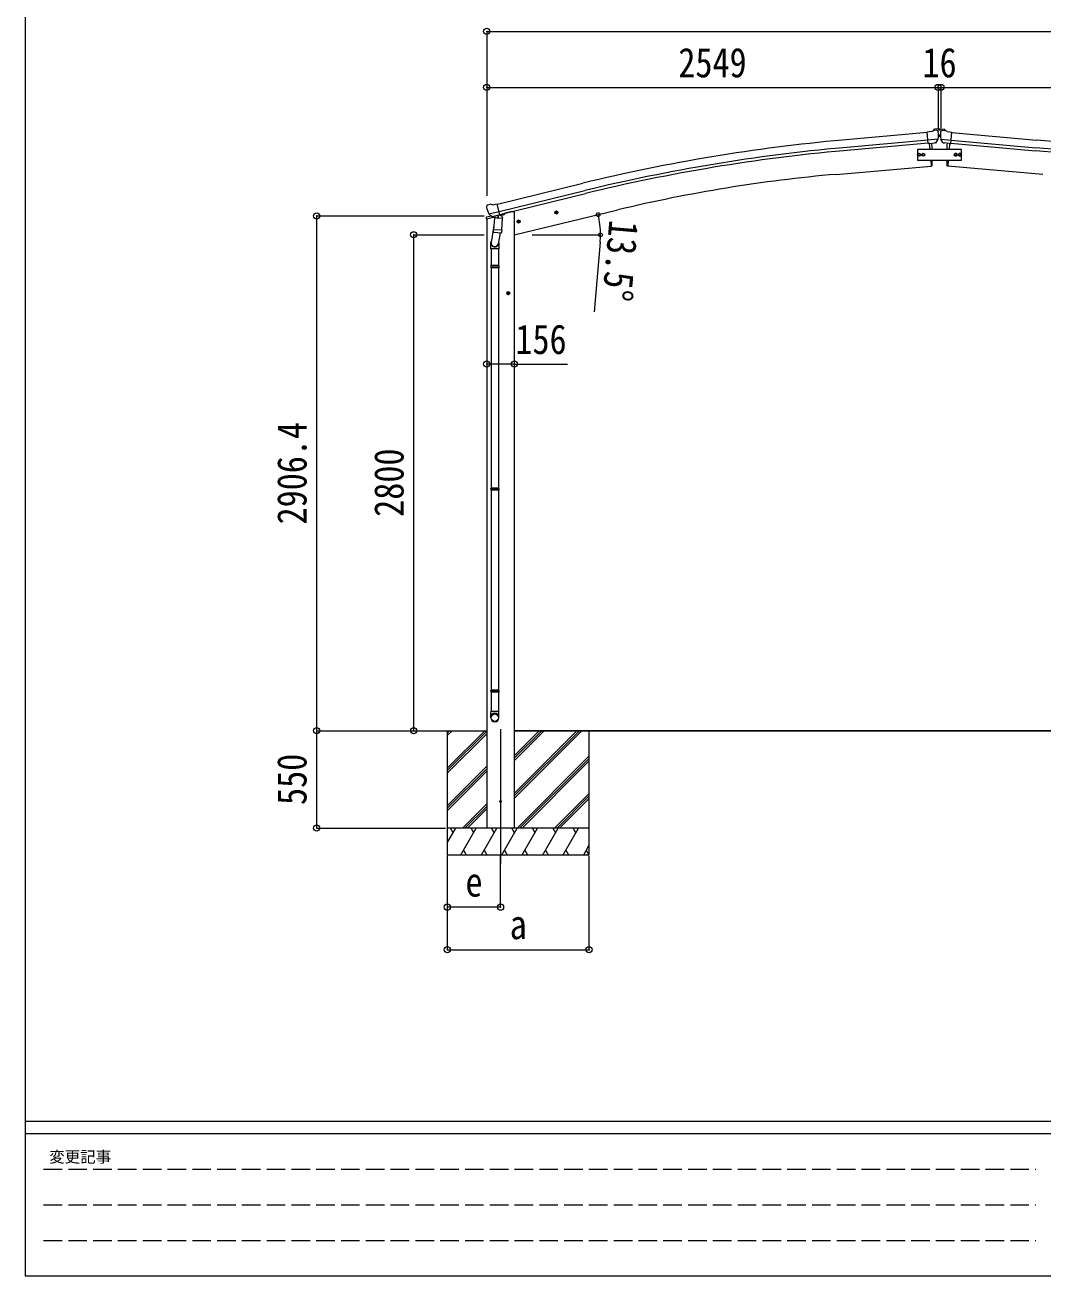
# Model space of a CAD drawing. Units: millimetres at full size. Extents: x -9783 to 33754, y -10064 to 6752.
# Drawn here: x -9783 to -4034, y -6828 to 235 of the extents above; entities that cross this region are included whole.
import ezdxf
from ezdxf.enums import TextEntityAlignment as Align

# ---------------------------------------------------------------- set-up
doc = ezdxf.new("R2010")
doc.units = ezdxf.units.MM
doc.header["$LTSCALE"] = 35
doc.header["$PDMODE"] = 32
doc.header["$PDSIZE"] = 35
doc.linetypes.add('DASHED3', pattern=[4, 3, -1])
for name, color, linetype, lineweight in [('0-0_0', 7, 'Continuous', 9), ('0-1_本体', 4, 'Continuous', 9), ('0-2_部品', 7, 'Continuous', 9), ('0-7_合掌部品', 3, 'Continuous', 9), ('0-8_PARTS2', 2, 'Continuous', 9), ('0-A_寸法', 6, 'Continuous', 9), ('F-0_240', 7, 'Continuous', 9)]:
    doc.layers.add(name, color=color, linetype=linetype, lineweight=lineweight)
doc.styles.add('ＭＳ ゴシック', font='')
doc.styles.get('ＭＳ ゴシック').set_extended_font_data('MS Gothic')

msp = doc.modelspace()

# ---------------------------------------------------------------- linework, layer by layer
at = {"layer": '0-0_0'}
for p, q in [((-7772.07, -3749.35), (-7175.73, -3749.35)), ((-7397.98, -3749.35), (-7397.98, -4449.35)), ((-7397.98, -3960.58), (-7186.75, -3749.35)), ((-7397.98, -3776.74), (-7370.6, -3749.35)), ((-7397.98, -3762.59), (-7384.74, -3749.35)), ((-7397.98, -3974.72), (-7175.73, -3752.48)), ((-7397.98, -3988.87), (-7175.73, -3766.62)), ((-7020.23, -4131.61), (-6637.97, -3749.35)), ((-7020.23, -4103.33), (-6666.25, -3749.35)), ((-7020.23, -4117.47), (-6652.11, -3749.35)), ((-7020.23, -3919.48), (-6850.1, -3749.35)), ((-7020.23, -3905.34), (-6864.24, -3749.35)), ((-7020.23, -3891.2), (-6878.38, -3749.35)), ((-7020.23, -3749.35), (-2217.23, -3749.35)), ((-2216.23, -3749.35), (-7019.23, -3749.35)), ((-6597.98, -3749.35), (-6597.98, -4449.35)), ((-7397.98, -4172.71), (-7175.73, -3950.46)), ((-7004.12, -4299.35), (-6597.98, -3893.21)), ((-6989.98, -4299.35), (-6597.98, -3907.36)), ((-6975.84, -4299.35), (-6597.98, -3921.5)), ((-7397.98, -4186.85), (-7175.73, -3964.61)), ((-7397.98, -4201), (-7175.73, -3978.75)), ((-7312.49, -4299.35), (-7175.73, -4162.6)), ((-6791.99, -4299.35), (-6597.98, -4105.35)), ((-6777.85, -4299.35), (-6597.98, -4119.49)), ((-6763.7, -4299.35), (-6597.98, -4133.63)), ((-7298.35, -4299.35), (-7175.73, -4176.74)), ((-7284.2, -4299.35), (-7175.73, -4190.88)), ((-6597.98, -4299.35), (-7397.98, -4299.35)), ((-7397.98, -4383.18), (-7349.58, -4299.35)), ((-7364.58, -4325.33), (-7379.58, -4299.35)), ((-7320.71, -4449.35), (-7234.11, -4299.35)), ((-7249.11, -4325.34), (-7264.11, -4299.35)), ((-7205.24, -4449.35), (-7118.64, -4299.35)), ((-7133.64, -4325.34), (-7148.64, -4299.35)), ((-7089.77, -4449.35), (-7003.17, -4299.35)), ((-7018.17, -4325.33), (-7033.17, -4299.35)), ((-6974.3, -4449.35), (-6887.7, -4299.35)), ((-6902.7, -4325.33), (-6917.7, -4299.35)), ((-6858.83, -4449.35), (-6772.23, -4299.35)), ((-6802.23, -4299.35), (-6787.23, -4325.33)), ((-6743.36, -4449.35), (-6656.76, -4299.35)), ((-6671.76, -4325.33), (-6686.76, -4299.35)), ((-7397.98, -4449.35), (-6597.98, -4449.35)), ((-7305.71, -4423.37), (-7290.72, -4449.35)), ((-7190.24, -4423.37), (-7175.24, -4449.35)), ((-7074.77, -4423.37), (-7059.78, -4449.35)), ((-6959.3, -4423.37), (-6944.31, -4449.35)), ((-6843.83, -4423.37), (-6828.84, -4449.35)), ((-6728.36, -4423.37), (-6713.37, -4449.35)), ((-6627.89, -4449.35), (-6597.98, -4397.54)), ((-6612.89, -4423.37), (-6597.89, -4449.35))]:
    msp.add_line(p, q, dxfattribs=at)
at = {"layer": '0-1_本体'}
for p, q in [((-4688.35, -371.55), (-5165.67, -414.83)), ((-4684.59, -414.55), (-5161.77, -457.81)), ((-4551.87, -414.55), (-4074.69, -457.81)), ((-4548.11, -371.55), (-4070.79, -414.83)), ((-4683.12, -431.32), (-5160.25, -474.58)), ((-4553.34, -431.32), (-4076.21, -474.58)), ((-5202.69, -608.2), (-4664.74, -561.14)), ((-4033.78, -608.2), (-4571.72, -561.14)), ((-7115.21, -775.76), (-6632.33, -658.28)), ((-7105.13, -817.73), (-6622.13, -700.22)), ((-7101.2, -834.1), (-6618.15, -716.58)), ((-7019.73, -949.35), (-6434.06, -808.75)), ((-7019.73, -819.35), (-7019.73, -4299.35)), ((-7175.23, -859.06), (-7175.23, -4299.35))]:
    msp.add_line(p, q, dxfattribs=at)
at = {"layer": '0-1_本体', "color": 6}
msp.add_line((-7019.23, -1679.54), (-7175.23, -1679.54), dxfattribs=at)
at = {"layer": '0-1_本体'}
msp.add_lwpolyline([(-7019.73, -819.35), (-7039.73, -819.35), (-7073.24, -827.4)], dxfattribs=at)
for centre, radius, start, end in [((-4260.97, -10404.75), 10030.81, 95.17465, 103.67464), ((-4975.49, -10404.75), 10030.81, 76.32536, 84.82535), ((-4260.97, -10404.75), 9987.65, 95.17465, 103.67464), ((-4260.97, -10404.75), 9970.81, 95.17465, 103.67464), ((-4975.49, -10404.75), 9970.81, 76.32536, 84.82535), ((-4975.49, -10404.75), 9987.65, 76.32536, 84.82535), ((-4469.06, -8993.52), 8417.35, 95.00001, 103.5)]:
    msp.add_arc(centre, radius, start, end, dxfattribs=at)
at = {"layer": '0-2_部品'}
for p, q in [((-7142.11, -780.03), (-7116.18, -773.8)), ((-7177.17, -791.34), (-7176.89, -792.49)), ((-7172.95, -782.77), (-7176.8, -789.06)), ((-7149.79, -843.58), (-7175.99, -849.87)), ((-7169.85, -780.52), (-7156.67, -777.35)), ((-7163.11, -831.65), (-7105.61, -817.84)), ((-7146.26, -846.56), (-7162.64, -832.07)), ((-7142.11, -780.03), (-7155.37, -777.33)), ((-7143.55, -847.13), (-7136.03, -845.32)), ((-7142.71, -847.02), (-7141.18, -846.65)), ((-7141.18, -846.65), (-7104.48, -837.84)), ((-7139.35, -846.88), (-7139.4, -847.62)), ((-7110.43, -839.66), (-7111.45, -854.27)), ((-7104.48, -837.84), (-7102.95, -837.47)), ((-7101.4, -835.37), (-7100.45, -835.44)), ((-7100.45, -835.44), (-7087.14, -850.75)), ((-7096.46, -840.03), (-7077.57, -835.49)), ((-7073.74, -827.32), (-7073.74, -830.63)), ((-6791.5, -825.54), (-6772.05, -820.87)), ((-6786.94, -817.76), (-6789.07, -824.95)), ((-6779.64, -816), (-6786.94, -817.76)), ((-6779.44, -832.93), (-6784.11, -813.48)), ((-6774.48, -821.45), (-6779.64, -816)), ((-6776.61, -828.65), (-6774.48, -821.45)), ((-7178.29, -859.67), (-7135.59, -849.42)), ((-7178.29, -852.78), (-7178.29, -859.67)), ((-7134.67, -896.08), (-7150.58, -992.25)), ((-7138.64, -848.66), (-7112.83, -855.1)), ((-7131.73, -854.01), (-7136.4, -920.84)), ((-7086.04, -857.2), (-7131.73, -854.01)), ((-7129.95, -850.83), (-7130.18, -854.12)), ((-7090.71, -924.04), (-7086.04, -857.2)), ((-7087.14, -850.75), (-7087.58, -857.09)), ((-7005.42, -876.89), (-6985.97, -872.22)), ((-7000.86, -869.12), (-7002.99, -876.31)), ((-6993.56, -867.36), (-7000.86, -869.12)), ((-6993.36, -884.28), (-6998.03, -864.84)), ((-6988.4, -872.81), (-6993.56, -867.36)), ((-6990.53, -880), (-6988.4, -872.81)), ((-7137.26, -933.31), (-7136.39, -920.85)), ((-7136.86, -934.67), (-7136.86, -934.67)), ((-7090.71, -924.04), (-7136.4, -920.84)), ((-7135.42, -935.45), (-7093.72, -938.36)), ((-7099.15, -937.99), (-7109.88, -1001.57)), ((-7090.72, -924.04), (-7091.61, -936.74)), ((-7152.73, -1029.41), (-7152.73, -995.06)), ((-7106.73, -1029.41), (-7152.73, -1029.41)), ((-7150.73, -1029.41), (-7150.73, -1123.41)), ((-7108.73, -1029.41), (-7108.73, -1123.41)), ((-7106.73, -994.75), (-7106.73, -1029.41)), ((-7152.73, -1125.41), (-7151.73, -1123.41)), ((-7106.73, -1125.41), (-7152.73, -1125.41)), ((-7107.73, -1123.41), (-7151.73, -1123.41)), ((-7106.73, -1125.41), (-7107.73, -1123.41)), ((-7106.73, -1125.41), (-7106.73, -1133.41)), ((-7106.73, -1133.41), (-7152.73, -1133.41)), ((-7107.73, -1135.41), (-7151.73, -1135.41)), ((-7150.73, -1135.41), (-7150.73, -2379.6)), ((-7108.73, -1135.41), (-7108.73, -2379.6)), ((-7106.73, -1133.41), (-7107.73, -1135.41)), ((-7054.23, -1289.47), (-7054.23, -1269.47)), ((-7044.23, -1279.47), (-7064.23, -1279.47)), ((-7054.23, -1271.97), (-7060.73, -1275.72)), ((-7060.73, -1275.72), (-7060.73, -1283.23)), ((-7060.73, -1283.23), (-7054.23, -1286.98)), ((-7047.73, -1275.72), (-7054.23, -1271.97)), ((-7152.73, -2381.6), (-7151.73, -2379.6)), ((-7106.73, -2381.6), (-7152.73, -2381.6)), ((-7106.73, -2389.6), (-7152.73, -2389.6)), ((-7107.73, -2379.6), (-7151.73, -2379.6)), ((-7107.73, -2391.6), (-7151.73, -2391.6)), ((-7150.73, -2391.6), (-7150.73, -3519.78)), ((-7108.73, -2391.6), (-7108.73, -3519.78)), ((-7106.73, -2381.6), (-7107.73, -2379.6)), ((-7106.73, -2389.6), (-7107.73, -2391.6)), ((-7106.73, -2381.6), (-7106.73, -2389.6)), ((-7152.73, -3521.78), (-7151.73, -3519.78)), ((-7106.73, -3521.78), (-7152.73, -3521.78)), ((-7106.73, -3529.78), (-7152.73, -3529.78)), ((-7107.73, -3519.78), (-7151.73, -3519.78)), ((-7106.73, -3521.78), (-7107.73, -3519.78)), ((-7106.73, -3529.78), (-7107.73, -3531.78)), ((-7106.73, -3521.78), (-7106.73, -3529.78)), ((-7107.73, -3531.78), (-7151.73, -3531.78)), ((-7150.73, -3531.78), (-7150.73, -3641.79)), ((-7108.73, -3531.78), (-7108.73, -3641.79)), ((-7152.73, -3675.93), (-7152.73, -3641.79)), ((-7106.73, -3641.79), (-7152.73, -3641.79)), ((-7106.73, -3675.93), (-7106.73, -3641.79))]:
    msp.add_line(p, q, dxfattribs=at)
for points in [[(-7110.75, -839.25), (-7101.03, -836.92), (-7116.18, -773.8)], [(-7163.38, -831.07), (-7162.8, -831.92), (-7162.64, -832.07)], [(-7110.75, -839.25), (-7110.99, -839.4), (-7135.75, -845.35), (-7136.03, -845.32)], [(-6789.07, -824.95), (-6783.91, -830.4), (-6776.61, -828.65)], [(-7002.99, -876.31), (-6997.83, -881.76), (-6990.53, -880)], [(-7152.73, -1125.41), (-7152.73, -1133.41), (-7151.73, -1135.41)], [(-7054.23, -1286.98), (-7047.73, -1283.23), (-7047.73, -1275.72)], [(-7152.73, -2381.6), (-7152.73, -2389.6), (-7151.73, -2391.6)], [(-7152.73, -3521.78), (-7152.73, -3529.78), (-7151.73, -3531.78)]]:
    msp.add_lwpolyline(points, dxfattribs=at)
for centre, radius in [((-6781.77, -823.2), 8.5), ((-6781.77, -823.2), 7.7), ((-6781.77, -823.2), 6.5), ((-6995.7, -874.56), 8.5), ((-6995.7, -874.56), 7.7), ((-6995.7, -874.56), 6.5), ((-7054.23, -1279.47), 8.5), ((-7054.23, -1279.47), 7.7), ((-7054.23, -1279.47), 6.5)]:
    msp.add_circle(centre, radius, dxfattribs=at)
at = {"layer": '0-2_部品', "color": 4}
msp.add_circle((-7097.73, -4149.35), 4.5, dxfattribs=at)
at = {"layer": '0-2_部品'}
for centre, radius, start, end in [((-6980.08, -745.24), 202.4, 193.5, 205.09125), ((-7168.68, -785.38), 5, 103.5, 148.5), ((-7155.97, -780.27), 3, 78.5, 103.5), ((-7142.83, -846.53), 0.5, 248.23754, 283.5), ((-7139.85, -846.84), 0.5, 356, 103.5), ((-7109.83, -839.75), 0.604, 100.59842, 172.20595), ((-7103.07, -836.99), 0.5, 283.5, 318.76246), ((-7078.74, -830.63), 5, 283.5, 0), ((-7175.29, -852.78), 3, 103.5, 180), ((-7138.4, -847.69), 1, 176, 256), ((-7112.48, -854.13), 1.03, 250.03897, 351.96569), ((-7135.32, -933.48), 1.95, 175.04017, 217.47766), ((-7135.28, -933.45), 2, 217.40962, 266), ((-7093.58, -936.37), 2, 266, 349.46843), ((-7122.73, -995.06), 30, 177.45142, 180)]:
    msp.add_arc(centre, radius, start, end, dxfattribs=at)
for centre, major_axis, ratio, start_param, end_param in [((-7174.25, -790.63), (-1.57, -2.57), 0.99628, 4.712389, 5.4996506), ((-7144.27, -844.3), (-0.73, -2.92), 0.997631, 5.8041905, 6.6006116), ((-7144.22, -844.08), (2.63, 3.16), 0.650902, 4.0958226, 4.1686332), ((-7144.25, -844.2), (-0.73, -2.92), 0.997631, 0.3902369, 0.4789948), ((-7129.73, -994.75), (23, 0), 0.996195, 2.5560258, 6.5663028), ((-7129.73, -994.75), (21, 0), 0.996195, 2.9349147, 5.9512394), ((-7129.73, -3674.18), (-23, 0), 0.996195, 3.1415927, 6.2831853), ((-7129.73, -3675.93), (-23, 0), 0.996195, 3.1415927, 6.2831853), ((-7129.73, -3675.93), (0, -23.43), 0.981806, 4.712389, 7.8539816)]:
    msp.add_ellipse(centre, major_axis=major_axis, ratio=ratio, start_param=start_param, end_param=end_param, dxfattribs=at)
msp.add_ellipse((-7129.73, -3675.93), major_axis=(21, 0), ratio=0.996195, dxfattribs=at)
at = {"layer": '0-7_合掌部品'}
for p, q in [((-4622.35, -351.71), (-4646.49, -353.83)), ((-4622.35, -351.71), (-4614.35, -351.71)), ((-4614.35, -351.71), (-4590.22, -353.83)), ((-4661.92, -367.04), (-4688.49, -369.37)), ((-4682.83, -434.03), (-4688.49, -369.37)), ((-4625.63, -409.33), (-4684.54, -414.49)), ((-4661.92, -367.04), (-4650.2, -360.28)), ((-4635.3, -358.69), (-4648.97, -359.89)), ((-4636.88, -428.82), (-4625.94, -409.88)), ((-4626.17, -364.44), (-4631.65, -359.84)), ((-4625.1, -366.49), (-4624.99, -367.83)), ((-4624.37, -393.21), (-4612.34, -393.21)), ((-4617.09, -356.43), (-4616.25, -356.43)), ((-4617.09, -389.13), (-4616.25, -389.13)), ((-4611.61, -366.49), (-4611.72, -367.83)), ((-4611.08, -409.33), (-4552.17, -414.49)), ((-4599.83, -428.82), (-4610.77, -409.88)), ((-4610.54, -364.44), (-4605.06, -359.84)), ((-4601.41, -358.69), (-4587.74, -359.89)), ((-4586.85, -359.65), (-4590.22, -353.83)), ((-4586.85, -359.84), (-4586.85, -359.65)), ((-4574.79, -367.04), (-4586.51, -360.28)), ((-4574.79, -367.04), (-4548.22, -369.37)), ((-4553.88, -434.03), (-4548.22, -369.37)), ((-4672.87, -433.16), (-4682.83, -434.03)), ((-4675.86, -433.42), (-4672.85, -467.76)), ((-4639.27, -430.22), (-4646.97, -430.89)), ((-4597.44, -430.22), (-4589.74, -430.89)), ((-4563.84, -433.16), (-4564.11, -433.23)), ((-4560.85, -433.42), (-4563.86, -467.76)), ((-4563.84, -433.16), (-4553.88, -434.03)), ((-4667.61, -527.76), (-4664.7, -561.02)), ((-4664.7, -561.02), (-4662.64, -560.77)), ((-4572.01, -561.02), (-4574.07, -560.77)), ((-4569.1, -527.76), (-4572.01, -561.02))]:
    msp.add_line(p, q, dxfattribs=at)
for points in [[(-4649.85, -359.84), (-4649.85, -359.65), (-4646.49, -353.83)], [(-4625.55, -408.7), (-4625.84, -409.69), (-4625.94, -409.88)], [(-4619.61, -355.59), (-4620.45, -355.59), (-4620.45, -356.43), (-4619.61, -356.43)], [(-4619.61, -388.29), (-4620.45, -388.29), (-4620.45, -389.13), (-4619.61, -389.13)], [(-4617.93, -354.75), (-4617.93, -353.91), (-4618.77, -353.91), (-4618.77, -354.75)], [(-4618.77, -357.27), (-4618.77, -358.11), (-4617.93, -358.11), (-4617.93, -357.27)], [(-4617.93, -387.45), (-4617.93, -386.61), (-4618.77, -386.61), (-4618.77, -387.45)], [(-4618.77, -389.97), (-4618.77, -390.81), (-4617.93, -390.81), (-4617.93, -389.97)], [(-4616.25, -356.43), (-4616.25, -355.59), (-4617.09, -355.59)], [(-4616.25, -389.13), (-4616.25, -388.29), (-4617.09, -388.29)], [(-4611.16, -408.7), (-4610.87, -409.69), (-4610.77, -409.88)], [(-4672.87, -433.16), (-4672.6, -433.23), (-4647.23, -431.01), (-4646.97, -430.89)], [(-4564.11, -433.23), (-4589.48, -431.01), (-4589.74, -430.89)]]:
    msp.add_lwpolyline(points, dxfattribs=at)
for points in [[(-4493.35, -527.76), (-4493.35, -467.76), (-4743.35, -467.76), (-4743.35, -527.76)], [(-4741.36, -497.77), (-4737.61, -491.27), (-4730.1, -491.27), (-4726.35, -497.77), (-4730.1, -504.27), (-4737.61, -504.27)], [(-4717.86, -497.77), (-4714.11, -491.27), (-4706.6, -491.27), (-4702.85, -497.77), (-4706.6, -504.27), (-4714.11, -504.27)], [(-4518.85, -497.76), (-4522.6, -491.26), (-4530.11, -491.26), (-4533.86, -497.76), (-4530.11, -504.26), (-4522.6, -504.26)], [(-4495.35, -497.76), (-4499.1, -491.26), (-4506.61, -491.26), (-4510.36, -497.76), (-4506.61, -504.26), (-4499.1, -504.26)]]:
    msp.add_lwpolyline(points, close=True, dxfattribs=at)
for centre, radius in [((-4618.35, -356.01), 3.5), ((-4618.35, -388.71), 3.5), ((-4733.85, -497.77), 8.5), ((-4733.85, -497.77), 7.7), ((-4733.85, -497.77), 6.5), ((-4710.35, -497.77), 8.5), ((-4710.35, -497.77), 7.7), ((-4710.35, -497.77), 6.5), ((-4526.35, -497.76), 8.5), ((-4526.35, -497.76), 7.7), ((-4526.35, -497.76), 6.5), ((-4502.85, -497.76), 8.5), ((-4502.85, -497.76), 7.7), ((-4502.85, -497.76), 6.5)]:
    msp.add_circle(centre, radius, dxfattribs=at)
for centre, radius, start, end in [((-4648.7, -362.88), 3, 95, 120), ((-4634.86, -363.67), 5, 50.00648, 94.99352), ((-4826.61, -385.47), 202.4, 353.4085, 5), ((-4619.61, -354.75), 0.84, 270, 0), ((-4619.61, -357.27), 0.84, 0, 90), ((-4619.61, -387.45), 0.84, 270, 0), ((-4619.61, -389.97), 0.84, 0, 90), ((-4617.09, -354.75), 0.84, 180, 270), ((-4617.09, -357.27), 0.84, 90, 180), ((-4617.09, -387.45), 0.84, 180, 270), ((-4617.09, -389.97), 0.84, 90, 180), ((-4410.1, -385.47), 202.4, 175, 186.5915), ((-4601.84, -363.67), 5, 85.00648, 129.99352), ((-4588.01, -362.88), 3, 60, 85), ((-5558.46, -505.21), 900, 2.3844, 4.64986), ((-3678.25, -505.21), 900, 175.35014, 177.6156), ((-4663, -557.79), 3, 277, 356.63919), ((-5558.46, -505.21), 900, 356.63919, 358.56384), ((-3678.25, -505.21), 900, 181.43616, 183.36081), ((-4573.71, -557.79), 3, 183.36081, 263)]:
    msp.add_arc(centre, radius, start, end, dxfattribs=at)
for centre, major_axis, ratio, start_param, end_param in [((-4620.78, -362.44), (-15.35, 3.44), 0.101033, 5.9751426, 5.9753737), ((-4628.1, -366.74), (2.71, -1.31), 0.997474, 0.5366567, 1.3225652), ((-4608.61, -366.74), (-2.71, -1.31), 0.997474, 4.9606201, 5.7465286), ((-4615.93, -362.44), (15.35, 3.44), 0.101033, 0.3078116, 0.3080427), ((-4639.53, -427.22), (1.62, -2.54), 0.997631, 5.8041905, 5.8929484), ((-4639.6, -427.11), (-3.5, 2.17), 0.650902, 2.1145521, 2.1873627), ((-4639.48, -427.31), (1.62, -2.54), 0.997631, 5.965759, 6.7621801), ((-4597.23, -427.31), (-1.62, -2.54), 0.997631, 5.8041905, 6.6006116), ((-4597.11, -427.11), (3.5, 2.17), 0.650902, 4.0958226, 4.1686332), ((-4597.18, -427.22), (-1.62, -2.54), 0.997631, 0.3902369, 0.4789948)]:
    msp.add_ellipse(centre, major_axis=major_axis, ratio=ratio, start_param=start_param, end_param=end_param, dxfattribs=at)
at = {"layer": '0-8_PARTS2'}
msp.add_line((-7097.73, -3740.14), (-7097.73, -4499.35), dxfattribs=at)
at = {"layer": '0-A_寸法'}
for p, q in [((-7175.23, 199), (-7175.23, -117.61)), ((-7175.23, 199), (-2061.23, 199)), ((-7175.23, -117.61), (-7175.23, -729.84)), ((-7175.23, -117.61), (-4626.23, -117.61)), ((-4626.23, -117.61), (-4626.23, -346.62)), ((-4626.23, -117.61), (-4626.23, -346.62)), ((-4626.23, -117.61), (-4610.23, -117.61)), ((-4610.23, -117.61), (-4610.23, -346.62)), ((-4610.23, -117.61), (-2061.23, -117.61)), ((-8135.8, -842.95), (-7190.72, -842.95)), ((-8135.8, -3749.35), (-8135.8, -842.95)), ((-7587.83, -949.35), (-7190.72, -949.35)), ((-7587.83, -3749.35), (-7587.83, -949.35)), ((-6918.73, -949.35), (-6531.88, -949.35)), ((-6534.73, -991.81), (-6569.09, -1384.31)), ((-7019.23, -1679.54), (-6719.23, -1679.54)), ((-8135.8, -3749.35), (-7407.69, -3749.35)), ((-8135.8, -4299.35), (-8135.8, -3749.35)), ((-8135.8, -4299.35), (-7407.69, -4299.35)), ((-7397.48, -4985.72), (-7397.48, -4456.77)), ((-7397.48, -4745.74), (-7397.48, -4456.77)), ((-7097.23, -4745.74), (-7097.23, -4456.77)), ((-6597.48, -4985.72), (-6597.48, -4456.77)), ((-7097.23, -4745.74), (-7397.48, -4745.74)), ((-7397.48, -4985.72), (-6597.48, -4985.72))]:
    msp.add_line(p, q, dxfattribs=at)
for centre in [(-6546.33, -835.7), (-6532.88, -949.35)]:
    msp.add_circle(centre, 10.62, dxfattribs=at)
for start, end in [(0, 13.5), (354.99678, 0)]:
    msp.add_arc((-7019.73, -949.35), 486.86, start, end, dxfattribs=at)
for p in [(-7175.23, 199), (-7175.23, -117.61), (-4626.23, -117.61), (-4610.23, -117.61), (-8135.8, -842.95), (-7587.83, -949.35), (-7175.23, -1679.54), (-7019.23, -1679.54), (-8135.8, -3749.35), (-7587.83, -3749.35), (-8135.8, -4299.35), (-7397.48, -4745.74), (-7097.23, -4745.74), (-7397.48, -4985.72), (-6597.48, -4985.72)]:
    msp.add_point(p, dxfattribs=at)
at = {"layer": 'F-0_240', "color": 5}
for p, q in [((-9783.03, 6751.9), (-9783.03, -6828.1)), ((-9783.03, -5953.1), (9396.97, -5953.1)), ((-9783.03, -6023.1), (6285.75, -6023.1)), ((-9783.03, -6828.1), (9396.97, -6828.1))]:
    msp.add_line(p, q, dxfattribs=at)
at = {"layer": 'F-0_240', "color": 4, "linetype": 'DASHED3'}
for p, q in [((-9678.03, -6224.35), (-4074.25, -6224.35)), ((-9678.03, -6425.6), (-4074.25, -6425.6)), ((-9678.03, -6626.85), (-4074.25, -6626.85))]:
    msp.add_line(p, q, dxfattribs=at)

# ---------------------------------------------------------------- texts
at = {"layer": '0-A_寸法', "color": 7, "style": 'ＭＳ ゴシック', "width": 0.85}
for s, p in [('2549', (-6093.23, -110.61)), ('16', (-4714.48, -110.61)), ('156', (-7013.61, -1672.54)), ('e', (-7295.61, -4736.24)), ('a', (-7045.61, -4976.22))]:
    msp.add_text(s, height=166.8, dxfattribs=at).set_placement(p, align=Align.BOTTOM_LEFT)
for s, rotation, p in [('13.5°', 264.997, (-6532.28, -857.77)), ('2906.4', 90, (-8142.8, -2584.9)), ('2800', 90, (-7594.83, -2541.85)), ('550', 90, (-8142.8, -4168.73))]:
    msp.add_text(s, height=166.8, rotation=rotation, dxfattribs=at).set_placement(p, align=Align.BOTTOM_LEFT)
at = {"layer": 'F-0_240', "style": 'ＭＳ ゴシック'}
msp.add_text('変更記事', height=64.15, dxfattribs=at).set_placement((-9646.27, -6206.85), align=Align.BOTTOM_LEFT)

doc.saveas('drawing.dxf')
